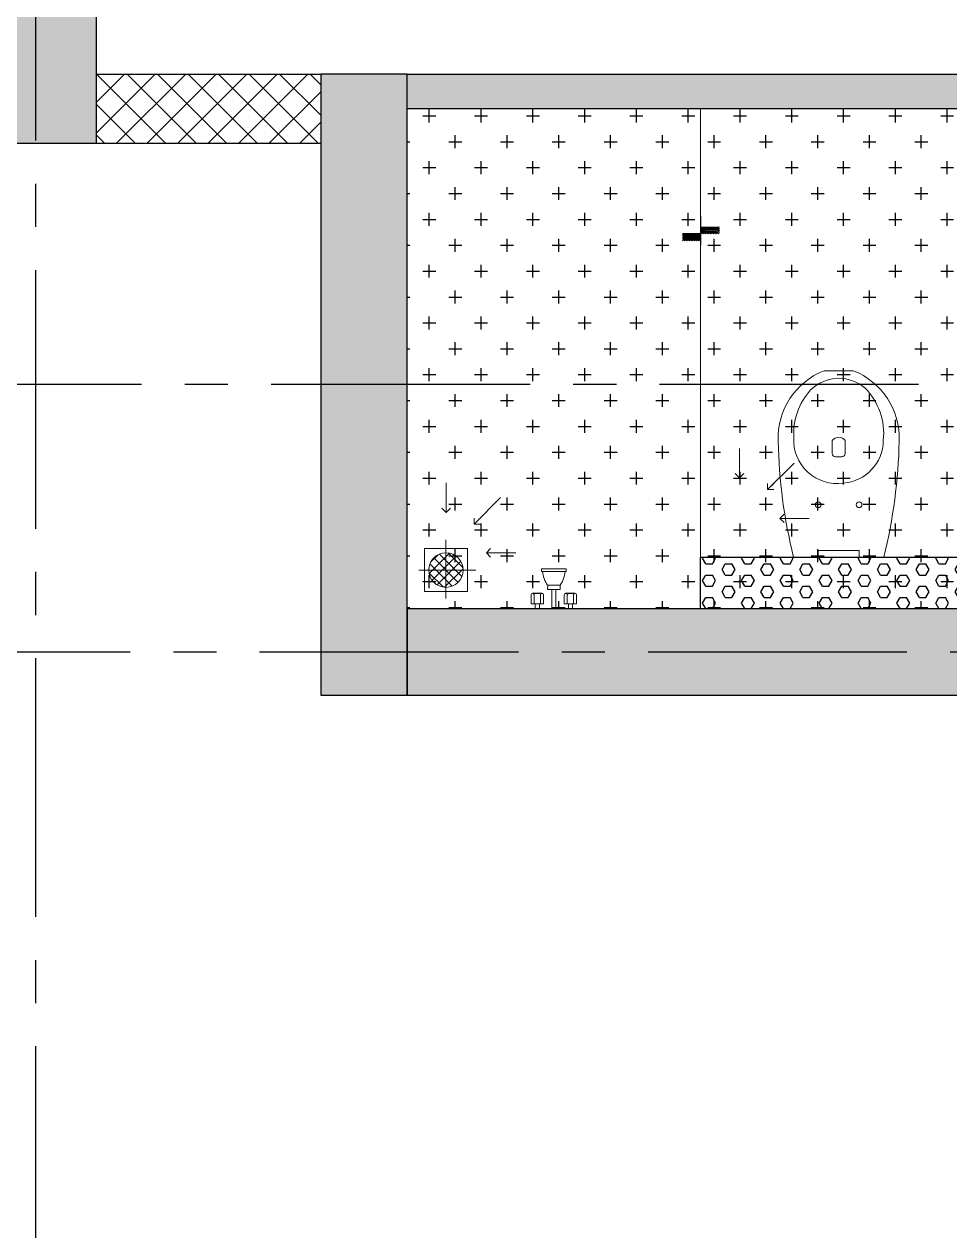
# Model space of a CAD drawing. Header units: millimetres. Extents: x 1066295 to 1300022, y -5734212 to -5454663.
# Drawn here: x 1193788 to 1196469, y -5712050 to -5708552 of the extents above; entities that cross this region are included whole.
import ezdxf

# ---------------------------------------------------------------- set-up
doc = ezdxf.new("R2010")
doc.units = ezdxf.units.MM
doc.header["$LTSCALE"] = 1000
doc.header["$MEASUREMENT"] = 0
for name, pattern in [('AUDIT_D_120904163729-0', [0]), ('T9_KEY PLAN(TYPICAL FLOOR)$0$2BHK-A - BACK$0$AUDIT_D_120904163729-0', [0]), ('T9_KEY PLAN(TYPICAL FLOOR)$0$T8_REFUGE COLUMNS$0$CENTER2', [1.125, 0.75, -0.125, 0.125, -0.125])]:
    doc.linetypes.add(name, pattern=pattern)
doc.layers.get('0').update_dxf_attribs({"linetype": 'AUDIT_D_120904163729-0'})
for name, color, linetype in [('T9_KEY PLAN(TYPICAL FLOOR)$0$2BHK-A - BACK$0$A-HATCH -160', 251, 'T9_KEY PLAN(TYPICAL FLOOR)$0$2BHK-A - BACK$0$AUDIT_D_120904163729-0'), ('T9_KEY PLAN(TYPICAL FLOOR)$0$2BHK-A - BACK$0$a-tile drop', 3, 'Continuous'), ('T9_KEY PLAN(TYPICAL FLOOR)$0$2BHK-A - BACK$0$A-TOI SUNK 50MM', 8, 'Continuous'), ('T9_KEY PLAN(TYPICAL FLOOR)$0$2BHK-A - BACK$0$APT PLANS-typ$0$TILEDROP', 3, 'Continuous'), ('T9_KEY PLAN(TYPICAL FLOOR)$0$2BHK-A - BACK$0$LEDGE WALL', 5, 'Continuous'), ('T9_KEY PLAN(TYPICAL FLOOR)$0$T8_REFUGE COLUMNS$0$A-CENTERLINE', 193, 'T9_KEY PLAN(TYPICAL FLOOR)$0$T8_REFUGE COLUMNS$0$CENTER2'), ('T9_KEY PLAN(TYPICAL FLOOR)$0$T8_REFUGE COLUMNS$0$A-RCC COLS', 3, 'Continuous'), ('T9_KEY PLAN(TYPICAL FLOOR)$0$T8_TYPICAL COLUMNS$0$A-RCC COLS', 3, 'Continuous')]:
    doc.layers.add(name, color=color, linetype=linetype)
for name, color, linetype, lineweight in [('T9_KEY PLAN(TYPICAL FLOOR)$0$2BHK-A - BACK$0$a-TOI-fixtures', 251, 'Continuous', 0), ('T9_KEY PLAN(TYPICAL FLOOR)$0$2BHK-A - BACK$0$A-WALL- 160', 6, 'Continuous', 30), ('T9_KEY PLAN(TYPICAL FLOOR)$0$T8(T9 IS SIMILAR)$0$D&W', 8, 'Continuous', 25)]:
    doc.layers.add(name, color=color, linetype=linetype, lineweight=lineweight)
doc.layers.add('T9_KEY PLAN(TYPICAL FLOOR)$0$T8_REFUGE COLUMNS$0$COL-HATCH', color=7, linetype='Continuous', lineweight=25, true_color=0xa3a3a3)
doc.styles.add('T9_KEY PLAN(TYPICAL FLOOR)$0$2BHK-A - BACK$0$Romans 1', font='romans.shx', dxfattribs={"height": 100})
doc.dimstyles.new('T9_KEY PLAN(TYPICAL FLOOR)$0$2BHK-A - BACK$0$ALPINE S', dxfattribs={"dimscale": 0, "dimtxt": 100, "dimasz": 75, "dimexe": 0, "dimexo": 0, "dimgap": 75, "dimtad": 1, "dimdec": 0, "dimzin": 0, "dimdsep": 46, "dimtxsty": 'T9_KEY PLAN(TYPICAL FLOOR)$0$2BHK-A - BACK$0$Romans 1', "dimblk": 'T9_KEY PLAN(TYPICAL FLOOR)$0$2BHK-A - BACK$0$_ArchTick', "dimcen": 0.09, "dimclrd": 256, "dimclre": 256, "dimclrt": 7, "dimadec": 0, "dimazin": 0, "dimtfac": 1, "dimtdec": 0, "dimtofl": 0, "dimtmove": 1, "dimatfit": 0, "dimldrblk": 'T9_KEY PLAN(TYPICAL FLOOR)$0$2BHK-A - BACK$0$_Open90', "dimfxl": 1, "dimtolj": 1, "dimtzin": 0, "dimarcsym": 0})

# ---------------------------------------------------------------- blocks, each defined once
blk = doc.blocks.new('T9_KEY PLAN(TYPICAL FLOOR)$0$T8_REFUGE COLUMNS')
at = {"layer": 'T9_KEY PLAN(TYPICAL FLOOR)$0$T8_REFUGE COLUMNS$0$COL-HATCH', "linetype": 'ByBlock'}
h = blk.add_hatch(color=256, dxfattribs=at)
h.dxf.hatch_style = 1
h.paths.add_polyline_path([(1215902.1, -5706299.9), (1216152.1, -5706299.9), (1216152.1, -5708099.9), (1215902.1, -5708099.9)])
h.paths.add_polyline_path([(1215902.1, -5708099.9), (1213292.1, -5708099.9), (1213292.1, -5707849.9), (1215902.1, -5707849.9)])
h.paths.add_polyline_path([(1196642.1, -5706299.9), (1196392.1, -5706299.9), (1196392.1, -5708099.9), (1196642.1, -5708099.9)])
h.paths.add_polyline_path([(1215902.1, -5723474.9), (1216152.1, -5723474.9), (1216152.1, -5721674.9), (1215902.1, -5721674.9)])
h.paths.add_polyline_path([(1215902.1, -5721924.9), (1213292.1, -5721924.9), (1213292.1, -5721674.9), (1215902.1, -5721674.9)])
h.paths.add_polyline_path([(1196642.1, -5723474.9), (1196392.1, -5723474.9), (1196392.1, -5721674.9), (1196642.1, -5721674.9)])
h.paths.add_polyline_path([(1198957.1, -5709939.9), (1199207.1, -5709939.9), (1199207.1, -5714149.9), (1198957.1, -5714149.9)])
h.paths.add_polyline_path([(1197682.1, -5711799.9), (1197432.1, -5711799.9), (1197432.1, -5709939.9), (1197682.1, -5709939.9)])
h.paths.add_polyline_path([(1184832.1, -5718799.9), (1185182.1, -5718799.9), (1185182.1, -5709299.9), (1184832.1, -5709299.9)])
h.paths.add_polyline_path([(1194132.1, -5714149.9), (1193882.1, -5714149.9), (1193882.1, -5709939.9), (1194132.1, -5709939.9)])
h.paths.add_polyline_path([(1189932.1, -5714149.9), (1190232.1, -5714149.9), (1190232.1, -5709914.9), (1189932.1, -5709914.9)])
h.paths.add_polyline_path([(1189932.1, -5719684.9), (1190232.1, -5719684.9), (1190232.1, -5715449.9), (1189932.1, -5715449.9)])
h.paths.add_polyline_path([(1194182.1, -5719609.9), (1193882.1, -5719609.9), (1193882.1, -5717174.9), (1194182.1, -5717174.9)])
h.paths.add_polyline_path([(1215612.1, -5719609.9), (1215862.1, -5719609.9), (1215862.1, -5715374.9), (1215612.1, -5715374.9)])
h.paths.add_polyline_path([(1210702.1, -5711724.9), (1207452.1, -5711724.9), (1207452.1, -5711474.9), (1210702.1, -5711474.9)])
h.paths.add_polyline_path([(1210702.1, -5713624.9), (1207452.1, -5713624.9), (1207452.1, -5713874.9), (1210702.1, -5713874.9)])
h.paths.add_polyline_path([(1210952.1, -5711474.9), (1210702.1, -5711474.9), (1210702.1, -5713874.9), (1210952.1, -5713874.9)])
h.paths.add_polyline_path([(1202442.1, -5712799.9), (1202692.1, -5712799.9), (1202692.1, -5710799.9), (1202442.1, -5710799.9)], flags=17)
h.paths.add_polyline_path([(1196682.1, -5715374.9), (1196932.1, -5715374.9), (1196932.1, -5719609.9), (1196682.1, -5719609.9)])
h.paths.add_polyline_path([(1210052.1, -5727009.9), (1209752.1, -5727009.9), (1209752.1, -5724474.9), (1210052.1, -5724474.9)])
h.paths.add_polyline_path([(1202492.1, -5727009.9), (1202792.1, -5727009.9), (1202792.1, -5724474.9), (1202492.1, -5724474.9)])
h.paths.add_polyline_path([(1199382.1, -5726829.9), (1199132.1, -5726829.9), (1199132.1, -5724474.9), (1199382.1, -5724474.9)])
h.paths.add_polyline_path([(1195392.1, -5726519.9), (1195742.1, -5726519.9), (1195742.1, -5724724.9), (1195392.1, -5724724.9)])
h.paths.add_polyline_path([(1195742.1, -5724124.9), (1195392.1, -5724124.9), (1195392.1, -5723274.9), (1195742.1, -5723274.9)])
h.paths.add_polyline_path([(1217152.1, -5726519.9), (1216802.1, -5726519.9), (1216802.1, -5724724.9), (1217152.1, -5724724.9)])
h.paths.add_polyline_path([(1216802.1, -5724124.9), (1217152.1, -5724124.9), (1217152.1, -5723274.9), (1216802.1, -5723274.9)])
h.paths.add_polyline_path([(1213162.1, -5726829.9), (1213412.1, -5726829.9), (1213412.1, -5724474.9), (1213162.1, -5724474.9)])
h.paths.add_polyline_path([(1209602.1, -5723474.9), (1209852.1, -5723474.9), (1209852.1, -5721674.9), (1209602.1, -5721674.9)])
h.paths.add_polyline_path([(1212262.1, -5721674.9), (1210752.1, -5721674.9), (1210752.1, -5721924.9), (1212262.1, -5721924.9)])
h.paths.add_polyline_path([(1212742.1, -5719224.9), (1207452.1, -5719224.9), (1207452.1, -5718974.9), (1212742.1, -5718974.9)])
h.paths.add_polyline_path([(1214067.1, -5718349.9), (1213817.1, -5718349.9), (1213817.1, -5716424.9), (1214067.1, -5716424.9)])
h.paths.add_polyline_path([(1213587.1, -5709939.9), (1213337.1, -5709939.9), (1213337.1, -5714149.9), (1213587.1, -5714149.9)])
h.paths.add_polyline_path([(1214862.1, -5711799.9), (1215112.1, -5711799.9), (1215112.1, -5709939.9), (1214862.1, -5709939.9)])
h.paths.add_polyline_path([(1227712.1, -5718799.9), (1227362.1, -5718799.9), (1227362.1, -5709299.9), (1227712.1, -5709299.9)])
h.paths.add_polyline_path([(1218412.1, -5714149.9), (1218662.1, -5714149.9), (1218662.1, -5709939.9), (1218412.1, -5709939.9)])
h.paths.add_polyline_path([(1222612.1, -5714149.9), (1222312.1, -5714149.9), (1222312.1, -5709914.9), (1222612.1, -5709914.9)])
h.paths.add_polyline_path([(1222612.1, -5719684.9), (1222312.1, -5719684.9), (1222312.1, -5715449.9), (1222612.1, -5715449.9)])
h.paths.add_polyline_path([(1218362.1, -5719609.9), (1218662.1, -5719609.9), (1218662.1, -5717174.9), (1218362.1, -5717174.9)])
h.paths.add_polyline_path([(1202742.1, -5716974.9), (1202992.1, -5716974.9), (1202992.1, -5718974.9), (1202742.1, -5718974.9)])
h.paths.add_polyline_path([(1204842.1, -5716974.9), (1205092.1, -5716974.9), (1205092.1, -5718974.9), (1204842.1, -5718974.9)])
h.paths.add_polyline_path([(1217152.1, -5701889.9), (1216802.1, -5701889.9), (1216802.1, -5705049.9), (1217152.1, -5705049.9)])
h.paths.add_polyline_path([(1216802.1, -5705649.9), (1217152.1, -5705649.9), (1217152.1, -5706499.9), (1216802.1, -5706499.9)])
h.paths.add_polyline_path([(1213162.1, -5701089.9), (1213412.1, -5701089.9), (1213412.1, -5705299.9), (1213162.1, -5705299.9)])
h.paths.add_polyline_path([(1210052.1, -5701089.9), (1209752.1, -5701089.9), (1209752.1, -5705299.9), (1210052.1, -5705299.9)])
h.paths.add_polyline_path([(1209602.1, -5706299.9), (1209852.1, -5706299.9), (1209852.1, -5708099.9), (1209602.1, -5708099.9)])
h.paths.add_polyline_path([(1212262.1, -5708099.9), (1210752.1, -5708099.9), (1210752.1, -5707849.9), (1212262.1, -5707849.9)])
h.paths.add_polyline_path([(1195392.1, -5701889.9), (1195742.1, -5701889.9), (1195742.1, -5705049.9), (1195392.1, -5705049.9)])
h.paths.add_polyline_path([(1195742.1, -5705649.9), (1195392.1, -5705649.9), (1195392.1, -5706499.9), (1195742.1, -5706499.9)])
h.paths.add_polyline_path([(1199382.1, -5701089.9), (1199132.1, -5701089.9), (1199132.1, -5705299.9), (1199382.1, -5705299.9)])
h.paths.add_polyline_path([(1202492.1, -5701089.9), (1202792.1, -5701089.9), (1202792.1, -5705299.9), (1202492.1, -5705299.9)])
h.paths.add_polyline_path([(1202942.1, -5706299.9), (1202692.1, -5706299.9), (1202692.1, -5708099.9), (1202942.1, -5708099.9)])
h.paths.add_polyline_path([(1200282, -5708099.9), (1201792, -5708099.9), (1201792, -5707849.9), (1200282, -5707849.9)])
h.paths.add_polyline_path([(1207452.1, -5710799.9), (1211787.1, -5710799.9), (1211787.1, -5710549.9), (1207452.1, -5710549.9)])
h.paths.add_polyline_path([(1200042.1, -5713849.9), (1200042.1, -5710549.9), (1205092.1, -5710549.9), (1205092.1, -5712999.9), (1204842.1, -5712999.9), (1204842, -5710799.9), (1200292.1, -5710799.9), (1200292.1, -5713849.9)])
h.paths.add_polyline_path([(1198907.1, -5719224.9), (1205092.1, -5719224.9), (1205092.1, -5718974.9), (1198907.1, -5718974.9)])
h.paths.add_polyline_path([(1202942.1, -5723474.9), (1202692.1, -5723474.9), (1202692.1, -5721674.9), (1202942.1, -5721674.9)])
h.paths.add_polyline_path([(1200282.1, -5721674.9), (1201792.1, -5721674.9), (1201792.1, -5721924.9), (1200282.1, -5721924.9)])
h.paths.add_polyline_path([(1196932.1, -5715624.9), (1203832.1, -5715624.9), (1203832.1, -5715374.9), (1196932.1, -5715374.9)])
h.paths.add_polyline_path([(1215612.1, -5715624.9), (1207452.1, -5715624.9), (1207452.1, -5715374.9), (1215612.1, -5715374.9)])
h.paths.add_polyline_path([(1196642.1, -5721924.9), (1199252.1, -5721924.9), (1199252.1, -5721674.9), (1196642.1, -5721674.9)])
h.paths.add_polyline_path([(1196642.1, -5708099.9), (1199252.1, -5708099.9), (1199252.1, -5707849.9), (1196642.1, -5707849.9)])
h.paths.add_polyline_path([(1198007.1, -5718974.9), (1196932.1, -5718974.9), (1196932.1, -5719224.9), (1198007.1, -5719224.9)])
at = {"layer": 'T9_KEY PLAN(TYPICAL FLOOR)$0$T8_REFUGE COLUMNS$0$A-CENTERLINE'}
for p, q in [((1195567.1, -5727867.6), (1195567.1, -5698299.6)), ((1217248.2, -5707199.9), (1182156.9, -5707199.9)), ((1217215, -5707974.9), (1182156.9, -5707974.9))]:
    blk.add_line(p, q, dxfattribs=at)
at = {"layer": 'T9_KEY PLAN(TYPICAL FLOOR)$0$T8_REFUGE COLUMNS$0$A-RCC COLS', "linetype": 'ByBlock'}
for points in [[(1195742.1, -5705649.9), (1195392.1, -5705649.9), (1195392.1, -5706499.9), (1195742.1, -5706499.9)], [(1196642.1, -5706299.9), (1196392.1, -5706299.9), (1196392.1, -5708099.9), (1196642.1, -5708099.9)], [(1196642.1, -5708099.9), (1199252.1, -5708099.9), (1199252.1, -5707849.9), (1196642.1, -5707849.9)]]:
    blk.add_lwpolyline(points, close=True, dxfattribs=at)
blk = doc.blocks.new('T9_KEY PLAN(TYPICAL FLOOR)$0$T8_TYPICAL COLUMNS')
at = {"layer": 'T9_KEY PLAN(TYPICAL FLOOR)$0$T8_TYPICAL COLUMNS$0$A-RCC COLS', "linetype": 'ByBlock'}
blk.add_blockref('T9_KEY PLAN(TYPICAL FLOOR)$0$T8_REFUGE COLUMNS', (0, 0), dxfattribs=at)
blk = doc.blocks.new('T9_KEY PLAN(TYPICAL FLOOR)$0$2BHK-A - BACK$0$EWC 1-flat-3')
at = {"color": 0, "linetype": 'ByBlock', "ltscale": 1.5}
blk.add_line((130.9, 0), (-130.9, 0), dxfattribs=at)
for points in [[(-130.9, 0, -0.055103), (-175.3, 336.2, -0.321827), (-41.6, 540), (41.6, 540, -0.321827), (175.3, 336.2, -0.055103), (130.9, 0, -27.681239)], [(-13.2, 214.3, -0.391448), (-129.3, 337.7, -0.224585), (-76.1, 489.9, -0.160675), (0, 518.7, -0.183016), (81.6, 484.1, -0.201424), (130, 346.4, -0.474507), (-13.2, 214.3, -2.927417)], [(-9.5, 290.2), (9.5, 290.2, 0.414214), (18.9, 299.7), (18.9, 337.6, 0.5), (-18.9, 337.6), (-18.9, 299.7, 0.414214), (-9.5, 290.2, 0.530498)]]:
    blk.add_lwpolyline(points, format="xyb", dxfattribs=at)
at = {"color": 0, "linetype": 'ByBlock'}
blk.add_lwpolyline([(-59.2, 0), (-59.2, 18.9), (59.2, 18.9), (59.2, 0)], close=True, dxfattribs=at)
at = {"color": 0, "linetype": 'ByBlock', "ltscale": 1.5}
for centre in [(-59.2, 151.6), (59.2, 151.6)]:
    blk.add_circle(centre, 8.31, dxfattribs=at)
blk = doc.blocks.new('T9_KEY PLAN(TYPICAL FLOOR)$0$2BHK-A - BACK$0$Type-A-First Floor Plan-bottom-up$0$FLOOR TRAP-flat-6')
at = {"layer": 'T9_KEY PLAN(TYPICAL FLOOR)$0$2BHK-A - BACK$0$a-TOI-fixtures'}
h = blk.add_hatch(dxfattribs=at)
h.set_pattern_fill('ACET-2D-_USER', color=256, scale=20, angle=45, style=0, double=1, pattern_type=0)
h.set_pattern_definition([(45, (-789896.981, 5385770.066), (-14.142135624, 14.142135624), []), (135, (-789896.981, 5385770.066), (-14.142135624, -14.142135624), [])])
edge = h.paths.add_edge_path()
edge.add_arc((150, 150), 50, 0, 360)
for q in [(150, 228.6), (67.6, 150), (237.4, 150), (150, 63.6)]:
    blk.add_line((150, 150), q, dxfattribs=at)
blk.add_lwpolyline([(87.5, 212.5), (212.5, 212.5), (212.5, 87.5), (87.5, 87.5)], close=True, dxfattribs=at)
blk.add_circle((150, 150), 50, dxfattribs=at)
blk = doc.blocks.new('T9_KEY PLAN(TYPICAL FLOOR)$0$2BHK-A - BACK$0$SH-flat-2')
at = {"color": 0}
for p, q in [((0.1, 54), (14.6, 54)), ((0.1, 42), (14.6, 42)), ((39.7, 38.7), (14.5, 38.7)), ((14.6, 30), (14.7, 66)), ((39.8, 57.2), (14.6, 57.2)), ((39.9, 65.9), (14.7, 66)), ((44.6, 43), (44.6, 52.2)), ((45.9, 36.2), (45.9, 59)), ((108.5, 35.8), (116.3, 35.8)), ((108.5, 32.4), (108.5, 35.8)), ((116.2, -36.2), (116.3, 35.8)), ((0, -6), (0, 6)), ((0, 6), (56.3, 5.9)), ((39.8, 29.9), (14.6, 30)), ((43.4, 31.6), (44.7, 33.1)), ((56.2, -18.1), (56.3, 17.9)), ((56.3, 17.9), (68.3, 17.9)), ((68.2, -18.1), (68.3, 17.9)), ((108.4, -32.8), (108.5, 32.4)), ((0, -6), (56.3, -6.1)), ((14.5, -30), (14.4, -66)), ((39.7, -30.1), (14.5, -30)), ((43.3, -31.7), (44.6, -33.3)), ((56.2, -18.1), (68.2, -18.1)), ((108.4, -32.8), (108.4, -36.2)), ((-0.1, -42), (14.4, -42)), ((-0.1, -54), (14.4, -54)), ((39.5, -57.3), (14.3, -57.3)), ((39.6, -38.8), (14.4, -38.8)), ((39.6, -66.1), (14.4, -66)), ((44.4, -43.2), (44.4, -52.4)), ((45.7, -36.4), (45.7, -59.2)), ((108.4, -36.2), (116.2, -36.2))]:
    blk.add_line(p, q, dxfattribs=at)
for centre, radius, start, end in [((39.8, 43.5), 4.8, 269.8776, 359.8776), ((39.7, 33.9), 4.8, 359.8776, 89.8776), ((39.8, 62), 4.8, 269.8776, 359.8776), ((39.8, 52.2), 4.8, 359.8776, 89.8776), ((39.9, 61.1), 4.8, 359.8776, 89.8776), ((41.1, 59), 4.8, 359.8776, 46.4449), ((41.1, 36.2), 4.8, 319.2258, 359.8776), ((39.8, 34.7), 4.8, 269.8776, 359.8776), ((114.8, -47.9), 80.5, 94.4595, 125.2375), ((39.6, -34), 4.8, 269.8776, 359.8776), ((39.7, -34.9), 4.8, 359.8776, 89.8776), ((40.9, -36.4), 4.8, 359.8776, 40.5294), ((115, 47.4), 80.5, 234.5177, 265.2957), ((39.5, -52.4), 4.8, 269.8776, 359.8776), ((39.5, -62.1), 4.8, 359.8776, 89.8776), ((39.6, -43.6), 4.8, 359.8776, 89.8776), ((39.6, -61.3), 4.8, 269.8776, 359.8776), ((40.9, -59.2), 4.8, 313.3103, 359.8776)]:
    blk.add_arc(centre, radius, start, end, dxfattribs=at)
blk = doc.blocks.new('T9_KEY PLAN(TYPICAL FLOOR)$0$2BHK-A - BACK$0$TILE DROP -x')
at = {"layer": 'T9_KEY PLAN(TYPICAL FLOOR)$0$2BHK-A - BACK$0$APT PLANS-typ$0$TILEDROP'}
h = blk.add_hatch(dxfattribs=at)
h.set_pattern_fill('ACET-2D-ANSI31', color=8, scale=27, angle=90, style=0)
h.set_pattern_definition([(135, (583590.9237, -2384968.1492), (-2.3864853865, -2.3864853865), [])])
h.paths.add_polyline_path([(-58303, -19205.9), (-58303, -19151.2), (-58284.2, -19151.2), (-58284.2, -19205.9)])
edge = h.paths.add_edge_path()
edge.add_line((-58303, -19258.5), (-58323.9, -19258.5))
edge.add_line((-58303, -19205.9), (-58303, -19258.5))
edge.add_line((-58323.7, -19205.9), (-58303, -19205.9))
edge.add_line((-58323.7, -19258.5), (-58323.7, -19205.9))
at = {"layer": 'T9_KEY PLAN(TYPICAL FLOOR)$0$2BHK-A - BACK$0$APT PLANS-typ$0$TILEDROP', "color": 1}
blk.add_line((-58252, -19205.9), (-58336, -19205.9), dxfattribs=at)
at = {"layer": 'T9_KEY PLAN(TYPICAL FLOOR)$0$2BHK-A - BACK$0$APT PLANS-typ$0$TILEDROP', "color": 20, "const_width": 3}
for points in [[(-58284.2, -19205.9), (-58284.2, -19151.2)], [(-58303, -19258.5), (-58303, -19205.9)], [(-58303, -19205.9), (-58284.2, -19205.9)]]:
    blk.add_lwpolyline(points, dxfattribs=at)
blk = doc.blocks.new('T9_KEY PLAN(TYPICAL FLOOR)$0$2BHK-A - BACK$0$_ArchTick')
at = {"color": 0, "linetype": 'ByBlock', "const_width": 0.15}
blk.add_lwpolyline([(-0.5, -0.5), (0.5, 0.5)], dxfattribs=at)
blk = doc.blocks.new('T9_KEY PLAN(TYPICAL FLOOR)$0$2BHK-A - BACK$0$_Open90')
at = {"color": 0, "linetype": 'ByBlock', "lineweight": -2}
for p, q in [((0, 0), (-1, 0)), ((-0.5, 0.5), (0, 0)), ((0, 0), (-0.5, -0.5))]:
    blk.add_line(p, q, dxfattribs=at)
blk = doc.blocks.new('T9_KEY PLAN(TYPICAL FLOOR)$0$2BHK-A - BACK$0$A$C1DA736AB')
at = {"color": 0, "linetype": 'ByBlock'}
for points in [[(117, 0.4, 0), (202.3, 0.4, 0)], [(81.7, -82.8, 0), (158.2, -159.9, 0)], [(0.4, -117, 0), (0.4, -202.3, 0)]]:
    blk.add_leader(points, dimstyle='T9_KEY PLAN(TYPICAL FLOOR)$0$2BHK-A - BACK$0$ALPINE S', override={"dimscale": 1, "dimasz": 25, "dimtad": 0, "dimfxl": 5, "dimtfill": 1, "dimarcsym": 1}, dxfattribs=at)
blk = doc.blocks.new('T9_KEY PLAN(TYPICAL FLOOR)')
at = {"layer": 'T9_KEY PLAN(TYPICAL FLOOR)$0$2BHK-A - BACK$0$A-HATCH -160', "linetype": 'ByBlock'}
h = blk.add_hatch(dxfattribs=at)
h.set_pattern_fill('ZIGZAG', color=8, scale=250)
h.set_pattern_definition([(0, (-0.22, 0.45), (31.25, 31.25), [31.25, -31.25]), (90, (31.03, 0.45), (-31.25, 31.25), [31.25, -31.25])])
h.paths.add_polyline_path([(1196642.1, -5706299.9), (1198342.2, -5706299.9), (1198342.2, -5706399.9), (1196642.1, -5706399.9)])
h.paths.add_polyline_path([(1199382.6, -5705299.9), (1199382.6, -5705199.9), (1201592.2, -5705199.9), (1201592.2, -5705299.9), (1200442.1, -5705299.9), (1200442.1, -5705399.9), (1200342.1, -5705399.9), (1200342.1, -5705299.9)])
h.paths.add_polyline_path([(1200442.1, -5706399.9), (1201341.8, -5706399.9), (1201341.8, -5706299.9), (1200442.1, -5706299.9)])
h.paths.add_polyline_path([(1202091.8, -5706299.9), (1202691.8, -5706299.9), (1202691.8, -5706399.9), (1202091.8, -5706399.9)])
h.paths.add_polyline_path([(1204892.1, -5708749.5), (1204992.1, -5708749.5), (1204992.1, -5707999.9), (1204892.1, -5707999.9)])
h.paths.add_polyline_path([(1204892.1, -5709649.5), (1204992.1, -5709649.5), (1204992.1, -5710549.5), (1204892.1, -5710549.5)])
h.paths.add_polyline_path([(1200142, -5708600.5), (1200257, -5708600.5), (1200257.1, -5708700.5), (1200042, -5708700.5), (1200042, -5708099.9), (1200142, -5708099.9)])
h.paths.add_polyline_path([(1202792.1, -5701189.9), (1203427.1, -5701189.9), (1203427.1, -5701089.9), (1202792.1, -5701089.9)])
h = blk.add_hatch(dxfattribs=at)
h.set_pattern_fill('ANSI37', color=8, scale=500)
h.paths.add_polyline_path([(1195742.4, -5706499.9), (1196391.8, -5706499.9), (1196391.8, -5706299.9), (1195742.4, -5706299.9)])
h = blk.add_hatch(dxfattribs=at)
h.set_pattern_fill('HEX', color=8, scale=150)
h.paths.add_polyline_path([(1198292.2, -5707699.5), (1198292.2, -5707849.5), (1197492.2, -5707849.5), (1197492.2, -5707699.5)])
at = {"layer": 'T9_KEY PLAN(TYPICAL FLOOR)$0$2BHK-A - BACK$0$A-TOI SUNK 50MM'}
h = blk.add_hatch(dxfattribs=at)
h.set_pattern_fill('CROSS', color=8, scale=300, style=0)
h.set_pattern_definition([(0, (54492.616, 14881.46), (75, 75), [37.5, -112.5]), (90, (54511.366, 14862.71), (-75, 75), [37.5, -112.5])])
h.paths.add_polyline_path([(1196642.1, -5706399.9), (1199092.2, -5706399.9), (1199092.2, -5707849.9), (1196642.1, -5707849.9)])
h.paths.add_polyline_path([(1202691.8, -5706399.9), (1200442.1, -5706399.9), (1200442.1, -5707850.3), (1202692.3, -5707850.3)])
at = {"layer": 'T9_KEY PLAN(TYPICAL FLOOR)$0$2BHK-A - BACK$0$A-TOI SUNK 50MM', "color": 8}
blk.add_lwpolyline([(1196642.1, -5706399.9), (1199092.2, -5706399.9), (1199092.2, -5707849.9), (1196642.1, -5707849.9)], close=True, dxfattribs=at)
at = {"layer": 'T9_KEY PLAN(TYPICAL FLOOR)$0$2BHK-A - BACK$0$a-TOI-fixtures', "color": 8}
blk.add_line((1197492.2, -5707849.5), (1197492.2, -5706399.9), dxfattribs=at)
at = {"layer": 'T9_KEY PLAN(TYPICAL FLOOR)$0$2BHK-A - BACK$0$A-WALL- 160', "color": 8, "linetype": 'ByBlock'}
for p, q in [((1195742.1, -5706299.9), (1196391.8, -5706299.9)), ((1196642.1, -5706299.9), (1198342.2, -5706299.9)), ((1196642.1, -5706399.9), (1198342.2, -5706399.9)), ((1195742.1, -5706499.9), (1196391.8, -5706499.9))]:
    blk.add_line(p, q, dxfattribs=at)
at = {"layer": 'T9_KEY PLAN(TYPICAL FLOOR)$0$2BHK-A - BACK$0$LEDGE WALL', "color": 8}
blk.add_lwpolyline([(1198292.2, -5707699.5), (1198292.2, -5707849.5), (1197492.2, -5707849.5), (1197492.2, -5707699.5)], close=True, dxfattribs=at)
at = {"layer": 'T9_KEY PLAN(TYPICAL FLOOR)$0$2BHK-A - BACK$0$a-tile drop', "color": 8, "xscale": -0.9999999999999999, "rotation": 270.0003204097974}
blk.add_blockref('T9_KEY PLAN(TYPICAL FLOOR)$0$2BHK-A - BACK$0$TILE DROP -x', (1216697.7, -5648459.2), dxfattribs=at)
at = {"layer": 'T9_KEY PLAN(TYPICAL FLOOR)$0$2BHK-A - BACK$0$a-TOI-fixtures', "color": 8, "extrusion": (0, 0, -1), "zscale": -1}
blk.add_blockref('T9_KEY PLAN(TYPICAL FLOOR)$0$2BHK-A - BACK$0$EWC 1-flat-3', (-1197892.2, -5707699.5), dxfattribs=at)
at = {"layer": 'T9_KEY PLAN(TYPICAL FLOOR)$0$2BHK-A - BACK$0$a-TOI-fixtures', "color": 8, "xscale": -1}
for name, p, rotation in [('T9_KEY PLAN(TYPICAL FLOOR)$0$2BHK-A - BACK$0$A$C1DA736AB', (1197604.7, -5707587), 180), ('T9_KEY PLAN(TYPICAL FLOOR)$0$2BHK-A - BACK$0$A$C1DA736AB', (1196754.6, -5707687), 180), ('T9_KEY PLAN(TYPICAL FLOOR)$0$2BHK-A - BACK$0$SH-flat-2', (1197067.2, -5707849.6, 0), 269.877592600283)]:
    blk.add_blockref(name, p, dxfattribs=dict(at, rotation=rotation))
at = {"layer": 'T9_KEY PLAN(TYPICAL FLOOR)$0$2BHK-A - BACK$0$a-TOI-fixtures', "color": 8, "extrusion": (0, 0, -1), "xscale": -1, "zscale": -1, "rotation": 270}
blk.add_blockref('T9_KEY PLAN(TYPICAL FLOOR)$0$2BHK-A - BACK$0$Type-A-First Floor Plan-bottom-up$0$FLOOR TRAP-flat-6', (-1196904.6, -5707887.4), dxfattribs=at)
at = {"layer": 'T9_KEY PLAN(TYPICAL FLOOR)$0$T8(T9 IS SIMILAR)$0$D&W', "color": 8, "linetype": 'ByBlock'}
blk.add_blockref('T9_KEY PLAN(TYPICAL FLOOR)$0$T8_TYPICAL COLUMNS', (0, 0), dxfattribs=at)
blk = doc.blocks.new('T9_PROFILE SECTIONS')
at = {"linetype": 'ByBlock'}
blk.add_blockref('T9_KEY PLAN(TYPICAL FLOOR)', (0.1954, 0.8356), dxfattribs=at)

msp = doc.modelspace()

# ---------------------------------------------------------------- block references
at = {"linetype": 'ByBlock'}
msp.add_blockref('T9_PROFILE SECTIONS', (-1745.2, -2398.4, 0.4), dxfattribs=at)

doc.saveas('drawing.dxf')
